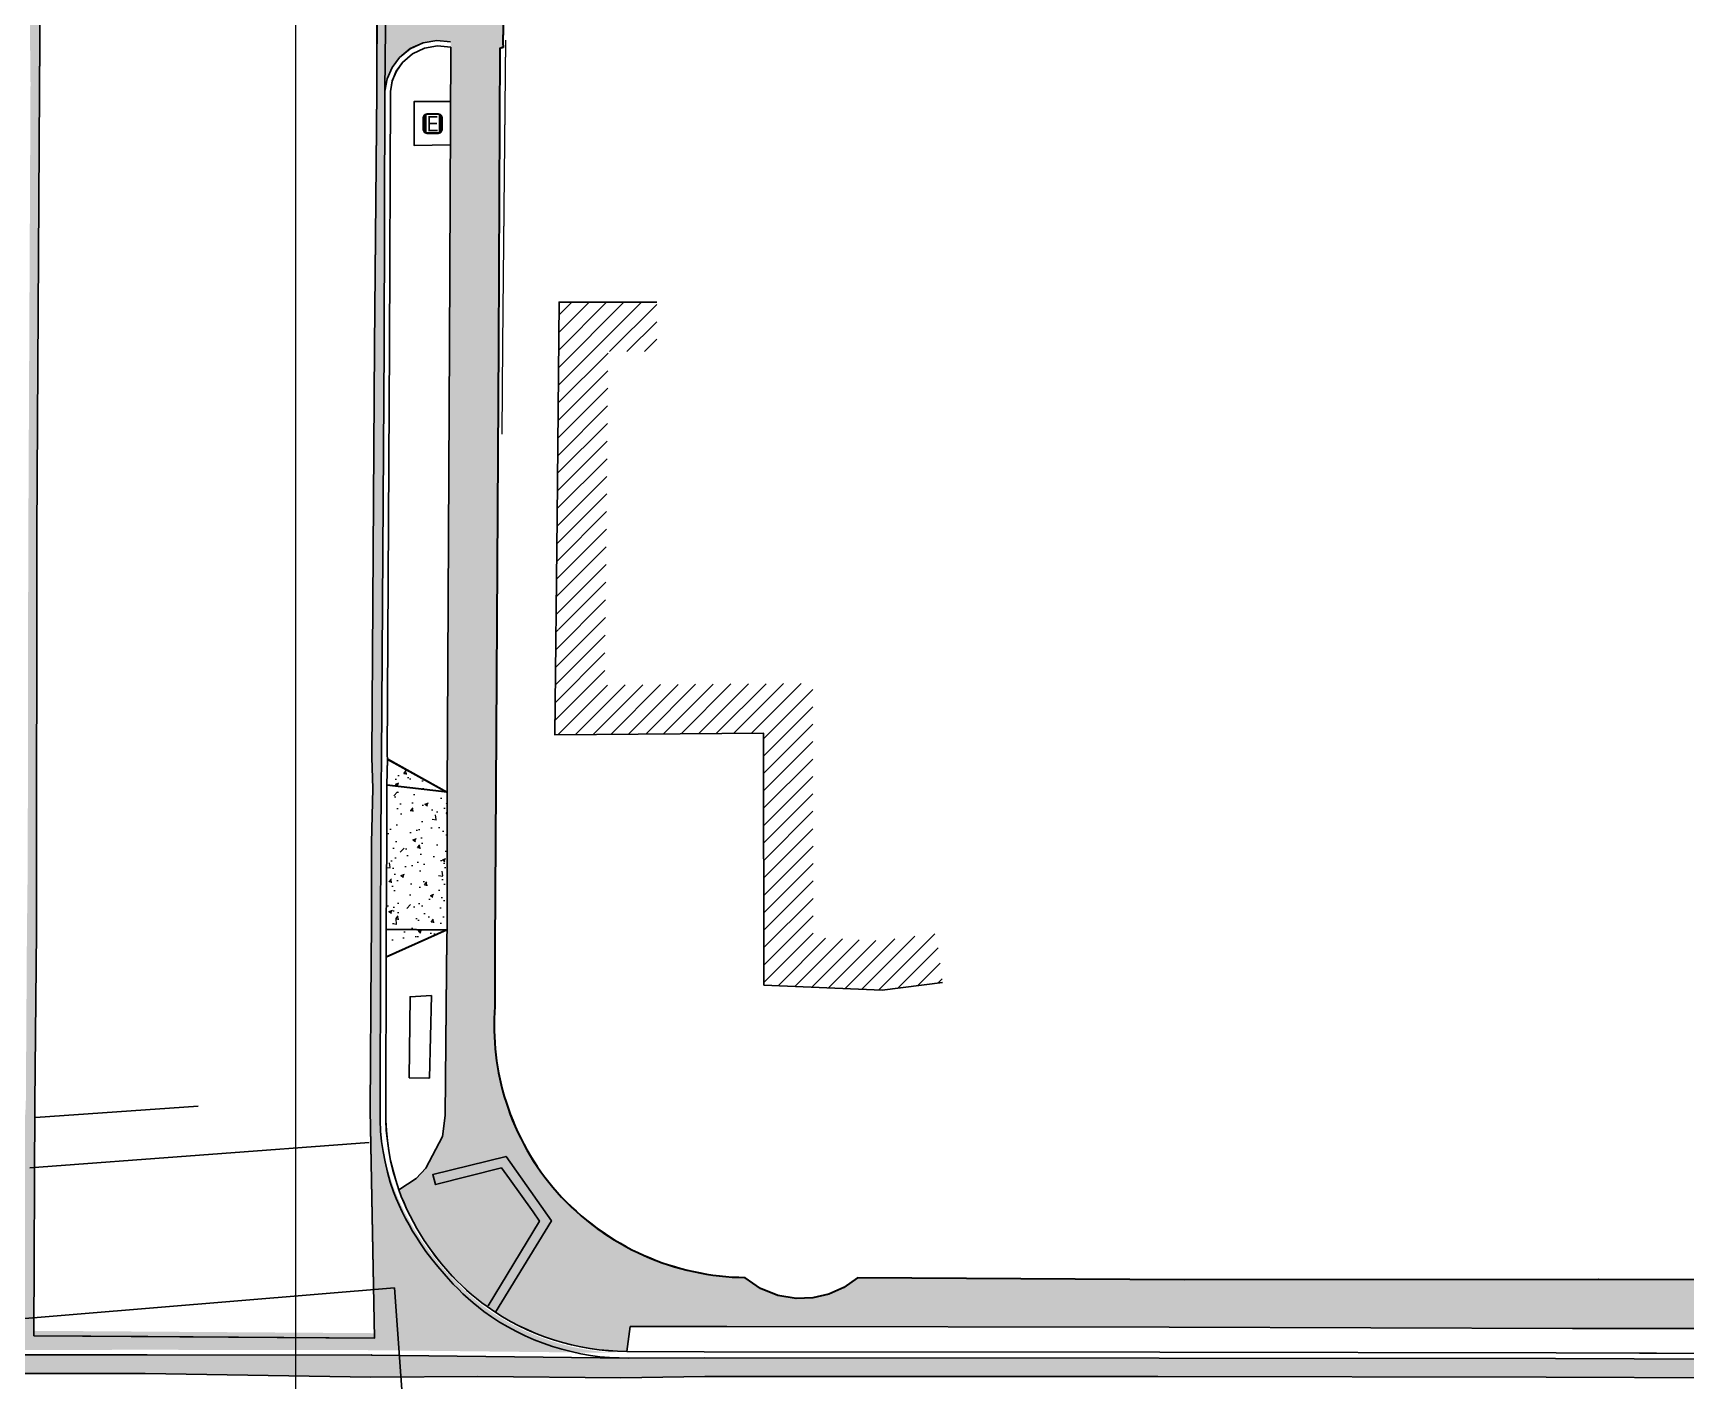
# Model space of a CAD drawing. Header units: feet. Extents: x 6437489 to 6438139, y 1883671 to 1884291.
# Drawn here: x 6437803.7 to 6437971.2, y 1884038 to 1884174.5 of the extents above; entities that cross this region are included whole.
import ezdxf
from ezdxf.lldxf.tags import DXFTag

# ---------------------------------------------------------------- set-up
doc = ezdxf.new("R2010")
doc.units = ezdxf.units.FT
doc.header["$MEASUREMENT"] = 0
doc.layers.get('0').update_dxf_attribs({"color": 253})
for name, color, linetype, lineweight in [('V-DETL-PATT-BLDG-', 253, 'Continuous', 13), ('V-DETL-PATT-CONC-', 253, 'Continuous', 13), ('VF-BLDG-LINE-', 253, 'Continuous', 25), ('VF-ROAD-DRIV-LINE-', 253, 'Continuous', 35), ('VF-ROAD-STRP-WHIT-LINE-', 253, 'Continuous', 25), ('VF-SSWR-PIPE-LINE-QLA-', 253, 'SEWER', 15), ('VF-TOPO-CONC-EDGE-LINE-', 253, 'Continuous', 25), ('VF-TOPO-CONC-GTFL-LINE-', 253, 'Continuous', 25), ('VF-TOPO-CONC-LIPG-LINE-', 253, 'Continuous', 25), ('VF-TOPO-CONC-SWLK-LINE-', 253, 'Continuous', 25), ('VF-TOPO-CONC-TBCB-LINE-', 253, 'Continuous', 25), ('VF-TOPO-CONC-TBWK-LINE-', 253, 'Continuous', 35), ('VF-TOPO-CONC-WALL-LINE-', 253, 'Continuous', 9), ('VN-ELEC-BOX~-SYMB-', 253, 'Continuous', 13)]:
    doc.layers.add(name, color=color, linetype=linetype, lineweight=lineweight)
doc.layers.add('V-DETL-SYMB-MASK-', color=253, linetype='Continuous')
doc.styles.add('CG-Symbol', font='arial.ttf', dxfattribs={"width": 0.8, "height": 0.09375})
doc.styles.get("Standard").update_dxf_attribs({"font": 'arial.ttf'})
tags = doc.linetypes.add('SEWER', pattern='A,1,-0.03,["SS",Standard,S=0.08,R=0,X=0,Y=-0.04],-0.16,1', length=2.19).pattern_tags.tags
tags[6] = DXFTag(74, 10)
pattern_1 = [(50, (1025.4142, -610.477), (3.586300913, -0.3137606749), [0.375, -4.125]), (355, (1025.4142, -610.477), (-0.693756668, 3.7609606685), [0.3, -3.3]), (100.45144446, (1025.713, -610.5032), (2.8925442336, 3.4471999548), [0.31870096, -3.50571056]), (46.1842, (1025.414, -609.477), (5.3362066534, -0.827596404), [0.5625, -6.1875]), (96.63563549, (1025.859, -609.546), (4.6733097284, 4.870593004), [0.47805171, -5.2585688]), (351.18416399, (1025.414, -609.477), (4.6733097253, 4.8705930013), [0.45, -4.950000005]), (21, (1025.9142, -609.727), (2.9845352606, -2.0130944533), [0.375, -4.125]), (326, (1025.9142, -609.727), (1.2165766596, 3.6257502252), [0.3, -3.3]), (71.45144474, (1026.163, -609.895), (4.2011118836, 1.612655764), [0.31870095, -3.50571056]), (37.5, (1025.4142, -610.4771), (0.06079927659, 1.66446926916), [0, -3.26, 0, -3.35, 0, -3.3125]), (7.5, (1025.4142, -610.477), (1.3153476872, 1.9720585594), [0, -1.91, 0, -3.185, 0, -1.2625]), (327.5, (1024.2992, -610.4771), (2.66911218086, -0.11277435867), [0, -1.25, 0, -3.9, 0, -5.175]), (317.5, (1023.7992, -610.477), (2.9159308467, 0.5005249117), [0, -1.625, 0, -2.59, 0, -3.675])]

# ---------------------------------------------------------------- blocks, each defined once
blk = doc.blocks.new('Electric Box')
at = {"layer": 'V-DETL-SYMB-MASK-'}
h = blk.add_hatch(color=256, dxfattribs=at)
h.dxf.hatch_style = 1
edge = h.paths.add_edge_path()
edge.add_line((0.05, -0.025), (0.05, 0.025))
edge.add_arc((0.025, 0.025), 0.025, 0, 90)
edge.add_line((0.025, 0.05), (-0.025, 0.05))
edge.add_arc((-0.025, 0.025), 0.025, 90, 180)
edge.add_line((-0.05, 0.025), (-0.05, -0.025))
edge.add_arc((-0.025, -0.025), 0.025, 180, 270)
edge.add_line((-0.025, -0.05), (0.025, -0.05))
edge.add_arc((0.025, -0.025), 0.025, 270, 360)
blk.add_lwpolyline([(0.05, -0.025), (0.05, 0.025, 0.414214), (0.025, 0.05), (-0.025, 0.05, 0.414214), (-0.05, 0.025), (-0.05, -0.025, 0.414214), (-0.025, -0.05), (0.025, -0.05, 0.414214)], format="xyb", close=True)
at = {"insert": (0, 0), "char_height": 0.0781, "attachment_point": 5, "style": 'CG-Symbol', "bg_fill": 3, "box_fill_scale": 1.05, "bg_fill_color": 256, "bg_fill_transparency": 0}
blk.add_mtext_dynamic_manual_height_columns('E', width=0.054328, gutter_width=0.8333, heights=[0], dxfattribs=at)

msp = doc.modelspace()

# ---------------------------------------------------------------- hatches: boundary and pattern name
at = {"layer": 'V-DETL-PATT-BLDG-'}
h = msp.add_hatch(dxfattribs=at)
h.set_pattern_fill('ANSI31', color=256, scale=10)
h.set_pattern_definition([(45, (0, 0), (-0.88388347648, 0.88388347648), [])])
h.paths.add_polyline_path([(6437861.86, 1884125.38), (6437862.01, 1884142.22), (6437866.94, 1884142.21), (6437866.94, 1884147.21), (6437857.05, 1884147.23), (6437856.86, 1884125.43), (6437856.74, 1884115.51), (6437857.16, 1884113.27), (6437857.5, 1884111.81), (6437858.29, 1884107.56), (6437858.97, 1884103.42), (6437877.75, 1884103.58), (6437877.81, 1884078.05), (6437889.78, 1884077.55), (6437895.91, 1884078.31), (6437895.29, 1884083.27), (6437889.57, 1884082.56), (6437882.8, 1884082.85), (6437882.74, 1884108.62), (6437861.66, 1884108.44)])
h.paths.add_polyline_path([(6437858.29, 1884107.56), (6437857.5, 1884111.81), (6437856.74, 1884115.12), (6437856.6, 1884103.4), (6437858.97, 1884103.42)])
at = {"layer": 'V-DETL-PATT-CONC-'}
h = msp.add_hatch(dxfattribs=at)
h.set_pattern_fill('AR-CONC', color=256, scale=0.5)
h.set_pattern_definition([(50, (578.3374, -821.7086), (3.586300913, -0.3137606749), [0.375, -4.125]), (355, (578.3374, -821.7086), (-0.693756668, 3.7609606685), [0.3, -3.3]), (100.45144446, (578.6363, -821.7348), (2.8925442336, 3.4471999548), [0.31870096, -3.50571056]), (46.1842, (578.3374, -820.7086), (5.3362066534, -0.827596404), [0.5625, -6.1875]), (96.63563549, (578.782, -820.7776), (4.6733097284, 4.870593004), [0.47805171, -5.2585688]), (351.18416399, (578.3374, -820.7086), (4.6733097253, 4.8705930013), [0.45, -4.950000005]), (21, (578.8374, -820.9586), (2.9845352606, -2.0130944533), [0.375, -4.125]), (326, (578.8374, -820.9586), (1.2165766596, 3.6257502252), [0.3, -3.3]), (71.45144474, (579.086, -821.1264), (4.2011118836, 1.612655764), [0.31870095, -3.50571056]), (37.5, (578.3374, -821.7086), (0.06079927659, 1.66446926916), [0, -3.26, 0, -3.35, 0, -3.3125]), (7.5, (578.3374, -821.7086), (1.3153476872, 1.9720585594), [0, -1.91, 0, -3.185, 0, -1.2625]), (327.5, (577.2224, -821.7086), (2.66911218086, -0.11277435867), [0, -1.25, 0, -3.9, 0, -5.175]), (317.5, (576.7224, -821.7086), (2.9159308467, 0.5005249117), [0, -1.625, 0, -2.59, 0, -3.675])])
h.paths.add_polyline_path([(6437848.86, 1884045.92), (6437848.33, 1884046.36), (6437847.81, 1884046.82), (6437847.3, 1884047.29), (6437846.8, 1884047.78), (6437846.32, 1884048.27), (6437845.84, 1884048.78), (6437845.38, 1884049.29), (6437844.74, 1884050.04), (6437844.13, 1884050.8), (6437843.55, 1884051.59), (6437842.99, 1884052.39), (6437842.59, 1884053.01), (6437842.2, 1884053.64), (6437841.83, 1884054.28), (6437841.48, 1884054.92), (6437841.14, 1884055.58), (6437840.83, 1884056.25), (6437840.54, 1884056.93), (6437840.27, 1884057.61), (6437839.93, 1884058.61), (6437839.64, 1884059.62), (6437839.4, 1884060.64), (6437839.2, 1884061.68), (6437839.06, 1884062.72), (6437838.95, 1884063.77), (6437838.9, 1884064.82), (6437838.9, 1884065.87), (6437838.95, 1884081.41), (6437838.94, 1884084.31), (6437838.99, 1884092.96), (6437839.02, 1884098.75), (6437839.06, 1884101.5), (6437839.32, 1884143.21), (6437839.38, 1884169.1), (6437839.55, 1884183.96), (6437839.46, 1884199.15), (6437839.71, 1884245.6), (6437838.72, 1884245.45), (6437838.57, 1884199.14), (6437838.61, 1884183.75), (6437838.58, 1884169.11), (6437838.35, 1884143.29), (6437838.07, 1884101.61), (6437838.18, 1884098.47), (6437838.02, 1884092.96), (6437838.04, 1884084.26), (6437838, 1884081.41), (6437837.91, 1884065.87), (6437838.11, 1884055.18), (6437838.34, 1884042.79), (6437815.36, 1884042.95), (6437803.83, 1884043.03), (6437803.93, 1884066.58), (6437804.08, 1884083.98), (6437804.1, 1884103.27), (6437804.12, 1884106.71), (6437804.12, 1884124.35), (6437804.38, 1884169.27), (6437804.48, 1884183.55), (6437804.62, 1884199.17), (6437804.51, 1884210.1), (6437804.75, 1884220.21), (6437804.92, 1884242.94), (6437803.93, 1884242.81), (6437803.88, 1884219.43), (6437803.72, 1884210.35), (6437803.68, 1884199.23), (6437803.38, 1884185.53), (6437803.36, 1884183.87), (6437803.35, 1884182.52), (6437803.49, 1884169.39), (6437803.27, 1884124.08), (6437803.22, 1884106.77), (6437803.25, 1884103.21), (6437803.18, 1884087.19), (6437803.13, 1884084.02), (6437803.02, 1884066.65), (6437802.67, 1884041.09), (6437815.29, 1884041.11), (6437838.04, 1884041.07), (6437862.99, 1884040.79), (6437862.15, 1884040.83), (6437861.18, 1884040.92), (6437860.21, 1884041.05), (6437859.24, 1884041.22), (6437858.27, 1884041.43), (6437857.32, 1884041.67), (6437856.37, 1884041.96), (6437855.43, 1884042.28), (6437854.51, 1884042.64), (6437853.61, 1884043.03), (6437852.72, 1884043.46), (6437851.86, 1884043.92), (6437851.02, 1884044.42), (6437850.2, 1884044.94), (6437849.41, 1884045.5)])
h = msp.add_hatch(dxfattribs=at)
h.set_pattern_fill('AR-CONC', color=256, scale=0.5)
h.set_pattern_definition([(50, (860.5676, -717.4846), (3.586300913, -0.3137606749), [0.375, -4.125]), (355, (860.5676, -717.4846), (-0.693756668, 3.7609606685), [0.3, -3.3]), (100.45144446, (860.8664, -717.5108), (2.8925442336, 3.4471999548), [0.31870096, -3.50571056]), (46.1842, (860.5676, -716.4846), (5.3362066534, -0.827596404), [0.5625, -6.1875]), (96.63563549, (861.012, -716.5536), (4.6733097284, 4.870593004), [0.47805171, -5.2585688]), (351.18416399, (860.5676, -716.4846), (4.6733097253, 4.8705930013), [0.45, -4.950000005]), (21, (861.0676, -716.7346), (2.9845352606, -2.0130944533), [0.375, -4.125]), (326, (861.0676, -716.7346), (1.2165766596, 3.6257502252), [0.3, -3.3]), (71.45144474, (861.3163, -716.9024), (4.2011118836, 1.612655764), [0.31870095, -3.50571056]), (37.5, (860.5676, -717.4846), (0.06079927659, 1.66446926916), [0, -3.26, 0, -3.35, 0, -3.3125]), (7.5, (860.5676, -717.4846), (1.3153476872, 1.9720585594), [0, -1.91, 0, -3.185, 0, -1.2625]), (327.5, (859.4526, -717.4846), (2.66911218086, -0.11277435867), [0, -1.25, 0, -3.9, 0, -5.175]), (317.5, (858.9526, -717.4846), (2.9159308467, 0.5005249117), [0, -1.625, 0, -2.59, 0, -3.675])])
h.paths.add_polyline_path([(6437861.18, 1884053.2), (6437860.08, 1884054.02), (6437859.02, 1884054.9), (6437858.01, 1884055.84), (6437857.06, 1884056.82), (6437856.2, 1884057.82), (6437855.39, 1884058.87), (6437854.64, 1884059.95), (6437853.95, 1884061.08), (6437853.31, 1884062.24), (6437852.73, 1884063.43), (6437852.21, 1884064.64), (6437851.77, 1884065.87), (6437851.4, 1884067.06), (6437851.1, 1884068.25), (6437850.86, 1884069.46), (6437850.67, 1884070.67), (6437850.54, 1884071.9), (6437850.48, 1884073.13), (6437850.46, 1884074.35), (6437850.54, 1884076.26), (6437850.54, 1884081.99), (6437850.65, 1884098.03), (6437850.91, 1884142.93), (6437851.04, 1884172.92), (6437851.39, 1884173.03), (6437851.35, 1884173.52), (6437851.55, 1884182.26), (6437851.52, 1884185.45), (6437851.39, 1884194.03), (6437851.03, 1884194.06), (6437851.31, 1884245.82), (6437846.37, 1884245.34), (6437846.12, 1884193.48), (6437843.93, 1884193.46), (6437842.52, 1884193.91), (6437841.52, 1884194.5), (6437840.41, 1884195.64), (6437839.48, 1884197.53), (6437839.56, 1884183.46), (6437839.39, 1884168.6), (6437839.62, 1884169.84), (6437840.12, 1884171), (6437840.88, 1884172.01), (6437841.97, 1884172.9), (6437843.26, 1884173.49), (6437844.65, 1884173.72), (6437846.05, 1884173.6), (6437846.07, 1884173.05), (6437845.93, 1884142.93), (6437845.71, 1884097.58), (6437845.72, 1884092.67), (6437845.71, 1884083.64), (6437845.66, 1884082.88), (6437845.6, 1884075.83), (6437845.49, 1884064.85), (6437845.24, 1884062.73), (6437843.55, 1884059.5), (6437842.56, 1884058.46), (6437840.81, 1884057.31), (6437841.06, 1884056.64), (6437841.34, 1884055.97), (6437841.63, 1884055.32), (6437841.95, 1884054.67), (6437842.28, 1884054.03), (6437842.64, 1884053.4), (6437843.01, 1884052.79), (6437843.39, 1884052.18), (6437843.94, 1884051.37), (6437844.53, 1884050.57), (6437845.14, 1884049.8), (6437845.78, 1884049.06), (6437846.23, 1884048.57), (6437846.7, 1884048.09), (6437847.18, 1884047.62), (6437847.67, 1884047.16), (6437848.17, 1884046.72), (6437848.69, 1884046.29), (6437849.21, 1884045.88), (6437849.75, 1884045.48), (6437850.52, 1884044.95), (6437851.31, 1884044.45), (6437852.13, 1884043.99), (6437852.96, 1884043.55), (6437853.82, 1884043.14), (6437854.69, 1884042.77), (6437855.58, 1884042.43), (6437856.48, 1884042.12), (6437857.39, 1884041.85), (6437858.31, 1884041.61), (6437859.24, 1884041.41), (6437860.17, 1884041.24), (6437861.11, 1884041.11), (6437862.04, 1884041.01), (6437862.98, 1884040.96), (6437863.91, 1884040.94), (6437864.25, 1884043.48), (6437874.04, 1884043.47), (6437918.85, 1884043.41), (6437959.72, 1884043.26), (6437999.47, 1884043.24), (6438024.61, 1884043.22), (6438047.35, 1884043.15), (6438054.55, 1884043.02), (6438055.09, 1884040.58), (6438060.14, 1884040.57), (6438059.74, 1884042.86), (6438080.41, 1884042.99), (6438107.34, 1884043.05), (6438107.43, 1884045.06), (6438110.65, 1884040.49), (6438118.77, 1884040.33), (6438120.92, 1884045.18), (6438120.92, 1884047.87), (6438107.35, 1884047.95), (6438083.61, 1884047.65), (6438058.68, 1884047.26), (6438041.12, 1884047.32), (6438024.05, 1884048.06), (6437984.09, 1884048.2), (6437962.34, 1884048.22), (6437920.37, 1884048.2), (6437887.28, 1884048.39), (6437885.91, 1884047.43), (6437884.38, 1884046.74), (6437882.75, 1884046.36), (6437881.07, 1884046.3), (6437879.2, 1884046.62), (6437877.45, 1884047.33), (6437875.91, 1884048.43), (6437874.93, 1884048.45), (6437873.61, 1884048.55), (6437872.3, 1884048.72), (6437871, 1884048.95), (6437869.7, 1884049.25), (6437868.43, 1884049.61), (6437867.18, 1884050.04), (6437865.96, 1884050.52), (6437864.73, 1884051.09), (6437863.51, 1884051.73), (6437862.33, 1884052.43)])
h = msp.add_hatch(dxfattribs=at)
h.set_pattern_fill('AR-CONC', color=256, scale=0.5)
h.set_pattern_definition(pattern_1)
h.paths.add_polyline_path([(6437803.03, 1884066.15), (6437802.95, 1884064.95), (6437802.84, 1884063.76), (6437802.68, 1884062.56), (6437802.49, 1884061.38), (6437802.26, 1884060.19), (6437801.99, 1884059.02), (6437801.68, 1884057.86), (6437801.34, 1884056.71), (6437801.11, 1884055.98), (6437800.85, 1884055.26), (6437800.52, 1884054.47), (6437800.14, 1884053.7), (6437799.73, 1884052.95), (6437799.28, 1884052.21), (6437798.8, 1884051.49), (6437798.29, 1884050.8), (6437797.76, 1884050.12), (6437797.21, 1884049.46), (6437796.52, 1884048.7), (6437795.8, 1884047.96), (6437795.04, 1884047.26), (6437794.26, 1884046.59), (6437793.68, 1884046.12), (6437793.08, 1884045.67), (6437792.47, 1884045.24), (6437791.85, 1884044.83), (6437791.22, 1884044.43), (6437790.57, 1884044.04), (6437789.93, 1884043.67), (6437789.27, 1884043.31), (6437788.46, 1884042.89), (6437787.87, 1884042.61), (6437787.27, 1884042.35), (6437786.66, 1884042.11), (6437786.05, 1884041.88), (6437785.42, 1884041.68), (6437784.79, 1884041.49), (6437784.15, 1884041.32), (6437783.51, 1884041.17), (6437782.86, 1884041.04), (6437782.21, 1884040.93), (6437781.56, 1884040.84), (6437780.9, 1884040.77), (6437780.25, 1884040.72), (6437779.45, 1884040.68), (6437802.68, 1884040.59)])
h.paths.add_polyline_path([(6437849.19, 1884040.44), (6437838.05, 1884040.57), (6437815.3, 1884040.61), (6437802.68, 1884040.59), (6437779.23, 1884040.68), (6437778.94, 1884040.67), (6437778.29, 1884040.68), (6437747.44, 1884040.64), (6437715.18, 1884040.73), (6437658.43, 1884040.96), (6437645.59, 1884039.03), (6437715.45, 1884038.82), (6437747.67, 1884038.73), (6437778.28, 1884038.71), (6437815.11, 1884038.71), (6437837.96, 1884038.34), (6437848.83, 1884038.41), (6437849.25, 1884038.41)])
h.paths.add_polyline_path([(6437797.28, 1884209.29), (6437797.36, 1884219.03), (6437797.12, 1884244.3), (6437792.34, 1884243.06), (6437792.48, 1884218.98), (6437792.48, 1884208.88), (6437792.55, 1884194.09), (6437797.5, 1884194.1)])
h = msp.add_hatch(dxfattribs=at)
h.set_pattern_fill('AR-CONC', color=256, scale=0.5)
h.set_pattern_definition(pattern_1)
h.paths.add_polyline_path([(6437845.72, 1884092.67), (6437845.71, 1884097.58), (6437839.6, 1884098.29), (6437839.61, 1884092.47), (6437839.54, 1884083.72), (6437845.71, 1884083.64)])
h.paths.add_polyline_path([(6437839.65, 1884100.95), (6437839.6, 1884098.29), (6437845.71, 1884097.58)])
h.paths.add_polyline_path([(6437845.71, 1884083.64), (6437839.54, 1884083.72), (6437839.52, 1884080.87)])
h.paths.add_polyline_path([(6437802.61, 1884102.63), (6437796.51, 1884102.67), (6437796.45, 1884086.46), (6437802.48, 1884086.64)])
h.paths.add_polyline_path([(6437802.61, 1884106.2), (6437796.51, 1884102.67), (6437802.61, 1884102.63)])
h.paths.add_polyline_path([(6437802.48, 1884086.64), (6437796.45, 1884086.46), (6437802.54, 1884083.54)])
h = msp.add_hatch(dxfattribs=at)
h.set_pattern_fill('AR-CONC', color=256, scale=0.5)
h.set_pattern_definition([(50, (681.7317, -660.7323), (3.586300913, -0.3137606749), [0.375, -4.125]), (355, (681.7317, -660.7323), (-0.693756668, 3.7609606685), [0.3, -3.3]), (100.45144446, (682.0306, -660.7584), (2.8925442336, 3.4471999548), [0.31870096, -3.50571056]), (46.1842, (681.7317, -659.7323), (5.3362066534, -0.827596404), [0.5625, -6.1875]), (96.63563549, (682.1764, -659.801), (4.6733097284, 4.870593004), [0.47805171, -5.2585688]), (351.18416399, (681.732, -659.7323), (4.6733097253, 4.8705930013), [0.45, -4.950000005]), (21, (682.2317, -659.9823), (2.9845352606, -2.0130944533), [0.375, -4.125]), (326, (682.2317, -659.9823), (1.2165766596, 3.6257502252), [0.3, -3.3]), (71.45144474, (682.4804, -660.15), (4.2011118836, 1.612655764), [0.31870095, -3.50571056]), (37.5, (681.7317, -660.7323), (0.06079927659, 1.66446926916), [0, -3.26, 0, -3.35, 0, -3.3125]), (7.5, (681.7317, -660.7323), (1.3153476872, 1.9720585594), [0, -1.91, 0, -3.185, 0, -1.2625]), (327.5, (680.6167, -660.7323), (2.66911218086, -0.11277435867), [0, -1.25, 0, -3.9, 0, -5.175]), (317.5, (680.1167, -660.7323), (2.9159308467, 0.5005249117), [0, -1.625, 0, -2.59, 0, -3.675])])
h.paths.add_polyline_path([(6438122.45, 1884039.82), (6438107.56, 1884039.74), (6438078.86, 1884039.9), (6438060.63, 1884039.47), (6438055.18, 1884039.95), (6438040.72, 1884040.04), (6438024.09, 1884040.09), (6437997.9, 1884040.07), (6437958, 1884040.21), (6437917.85, 1884040.25), (6437871.78, 1884040.31), (6437864.1, 1884040.27), (6437849.19, 1884040.44), (6437849.25, 1884038.41), (6437863.31, 1884038.28), (6437871.8, 1884038.41), (6437917.73, 1884038.39), (6437957.05, 1884038.34), (6437997.49, 1884038.17), (6438024.09, 1884038.16), (6438040.91, 1884038.14), (6438055.39, 1884038.03), (6438064.3, 1884037.82), (6438078.21, 1884037.94), (6438107.3, 1884037.86), (6438122.69, 1884037.59)])

# ---------------------------------------------------------------- linework, layer by layer
at = {"layer": 'VF-BLDG-LINE-'}
for p, q in [((6437857.05, 1884147.23), (6437856.86, 1884125.43)), ((6437866.94, 1884147.21), (6437857.05, 1884147.23)), ((6437856.86, 1884125.43), (6437856.6, 1884103.4)), ((6437856.6, 1884103.4), (6437877.75, 1884103.58)), ((6437877.75, 1884103.58), (6437877.81, 1884078.05)), ((6437877.81, 1884078.05), (6437889.78, 1884077.55)), ((6437889.78, 1884077.55), (6437895.91, 1884078.31))]:
    msp.add_line(p, q, dxfattribs=at)
msp.add_lwpolyline([(6437866.94, 1884147.21), (6437857.05, 1884147.23), (6437856.86, 1884125.43), (6437856.6, 1884103.4), (6437877.75, 1884103.58), (6437877.81, 1884078.05), (6437889.78, 1884077.55), (6437895.91, 1884078.31)], dxfattribs=at)
at = {"layer": 'VF-ROAD-DRIV-LINE-'}
for p, q in [((6437839.65, 1884100.95), (6437845.71, 1884097.58)), ((6437845.71, 1884097.58), (6437839.6, 1884098.29)), ((6437845.71, 1884083.64), (6437839.52, 1884080.87)), ((6437839.54, 1884083.72), (6437845.71, 1884083.64))]:
    msp.add_line(p, q, dxfattribs=at)
for points in [[(6437839.65, 1884100.96), (6437845.71, 1884097.59), (6437839.6, 1884098.3)], [(6437839.54, 1884083.73), (6437845.71, 1884083.65), (6437839.52, 1884080.88)]]:
    msp.add_lwpolyline(points, dxfattribs=at)
at = {"layer": 'VF-ROAD-STRP-WHIT-LINE-'}
for p, q in [((6437803.98, 1884064.65), (6437820.47, 1884065.8)), ((6437803.41, 1884059.54), (6437837.82, 1884062.12)), ((6437803.41, 1884059.54), (6437837.82, 1884062.12)), ((6437799.57, 1884043.99), (6437840.38, 1884047.39)), ((6437840.38, 1884047.39), (6437799.57, 1884043.99)), ((6437847.91, 1883942.96), (6437840.38, 1884047.39)), ((6437847.91, 1883942.96), (6437840.38, 1884047.39))]:
    msp.add_line(p, q, dxfattribs=at)
at = {"layer": 'VF-SSWR-PIPE-LINE-QLA-'}
msp.add_line((6437830.36, 1884028.75), (6437830.36, 1884289.5), dxfattribs=at)
at = {"layer": 'VF-TOPO-CONC-EDGE-LINE-'}
for p, q in [((6437841.95, 1884076.86), (6437841.86, 1884068.66)), ((6437844.11, 1884076.99), (6437841.95, 1884076.86)), ((6437841.86, 1884068.66), (6437843.79, 1884068.62)), ((6437851.68, 1884060.69), (6437844.25, 1884058.85)), ((6437856.27, 1884054.18), (6437851.68, 1884060.69)), ((6437844.25, 1884058.85), (6437844.51, 1884057.85)), ((6437844.51, 1884057.85), (6437851.21, 1884059.53)), ((6437851.21, 1884059.53), (6437852.02, 1884058.43)), ((6437852.02, 1884058.43), (6437854.43, 1884055.08)), ((6437854.43, 1884055.08), (6437855.05, 1884054.14)), ((6437855.05, 1884054.14), (6437849.85, 1884045.56)), ((6437850.61, 1884044.93), (6437856.27, 1884054.18))]:
    msp.add_line(p, q, dxfattribs=at)
for points in [[(6437843.93, 1884068.62), (6437844.11, 1884076.99), (6437841.95, 1884076.87), (6437841.86, 1884068.66), (6437843.93, 1884068.62)], [(6437850.61, 1884044.93), (6437856.27, 1884054.18), (6437851.68, 1884060.69), (6437844.25, 1884058.85), (6437844.51, 1884057.85), (6437851.21, 1884059.53), (6437852.02, 1884058.43), (6437854.43, 1884055.08), (6437855.05, 1884054.14), (6437849.85, 1884045.56)]]:
    msp.add_lwpolyline(points, dxfattribs=at)
at = {"layer": 'VF-TOPO-CONC-GTFL-LINE-'}
for p, q in [((6437839.56, 1884183.46), (6437839.39, 1884168.6)), ((6437844.65, 1884173.72), (6437843.26, 1884173.49)), ((6437846.05, 1884173.6), (6437844.65, 1884173.72)), ((6437840.88, 1884172.01), (6437840.12, 1884171)), ((6437841.97, 1884172.9), (6437840.88, 1884172.01)), ((6437843.26, 1884173.49), (6437841.97, 1884172.9)), ((6437840.12, 1884171), (6437839.62, 1884169.84)), ((6437839.39, 1884168.6), (6437839.33, 1884142.71)), ((6437839.62, 1884169.84), (6437839.39, 1884168.6)), ((6437839.33, 1884142.71), (6437839.07, 1884101)), ((6437839.07, 1884101), (6437839.03, 1884098.25)), ((6437839.03, 1884098.25), (6437839, 1884092.46)), ((6437839, 1884092.46), (6437838.95, 1884083.81)), ((6437838.95, 1884083.81), (6437838.96, 1884080.91)), ((6437838.96, 1884080.91), (6437838.91, 1884065.37)), ((6437838.91, 1884065.37), (6437838.91, 1884064.32)), ((6437838.91, 1884064.32), (6437838.96, 1884063.27)), ((6437838.96, 1884063.27), (6437839.06, 1884062.22)), ((6437839.06, 1884062.22), (6437839.21, 1884061.18)), ((6437839.21, 1884061.18), (6437839.41, 1884060.14)), ((6437839.41, 1884060.14), (6437839.65, 1884059.11)), ((6437839.65, 1884059.11), (6437839.94, 1884058.1)), ((6437839.94, 1884058.1), (6437840.28, 1884057.11)), ((6437840.28, 1884057.11), (6437840.55, 1884056.42)), ((6437840.55, 1884056.42), (6437840.84, 1884055.75)), ((6437840.84, 1884055.75), (6437841.15, 1884055.08)), ((6437841.15, 1884055.08), (6437841.49, 1884054.42)), ((6437841.49, 1884054.42), (6437841.84, 1884053.77)), ((6437841.84, 1884053.77), (6437842.21, 1884053.14)), ((6437842.21, 1884053.14), (6437842.6, 1884052.51)), ((6437842.6, 1884052.51), (6437843, 1884051.89)), ((6437843, 1884051.89), (6437843.56, 1884051.08)), ((6437843.56, 1884051.08), (6437844.14, 1884050.3)), ((6437844.14, 1884050.3), (6437844.75, 1884049.53)), ((6437844.75, 1884049.53), (6437845.39, 1884048.79)), ((6437845.39, 1884048.79), (6437845.85, 1884048.28)), ((6437845.85, 1884048.28), (6437846.33, 1884047.77)), ((6437846.33, 1884047.77), (6437846.81, 1884047.27)), ((6437846.81, 1884047.27), (6437847.31, 1884046.79)), ((6437847.31, 1884046.79), (6437847.82, 1884046.32)), ((6437847.82, 1884046.32), (6437848.34, 1884045.86)), ((6437848.34, 1884045.86), (6437848.87, 1884045.42)), ((6437848.87, 1884045.42), (6437849.42, 1884045)), ((6437849.42, 1884045), (6437850.21, 1884044.44)), ((6437850.21, 1884044.44), (6437851.02, 1884043.91)), ((6437851.02, 1884043.91), (6437851.87, 1884043.42)), ((6437851.87, 1884043.42), (6437852.73, 1884042.96)), ((6437852.73, 1884042.96), (6437853.62, 1884042.53)), ((6437853.62, 1884042.53), (6437854.52, 1884042.13)), ((6437854.52, 1884042.13), (6437855.44, 1884041.78)), ((6437855.44, 1884041.78), (6437856.38, 1884041.45)), ((6437856.38, 1884041.45), (6437857.33, 1884041.17)), ((6437802.68, 1884040.59), (6437815.3, 1884040.61)), ((6437857.33, 1884041.17), (6437858.28, 1884040.92)), ((6437858.28, 1884040.92), (6437859.25, 1884040.71)), ((6437859.25, 1884040.71), (6437860.22, 1884040.54)), ((6437860.22, 1884040.54), (6437861.19, 1884040.41)), ((6437861.19, 1884040.41), (6437862.16, 1884040.32)), ((6437862.16, 1884040.32), (6437863.13, 1884040.28)), ((6437863.13, 1884040.28), (6437864.1, 1884040.27))]:
    msp.add_line(p, q, dxfattribs=at)
for points in [[(6437846.05, 1884173.61), (6437844.65, 1884173.73), (6437843.26, 1884173.5), (6437841.97, 1884172.91), (6437840.88, 1884172.02), (6437840.13, 1884171.01), (6437839.62, 1884169.85), (6437839.39, 1884168.61)], [(6437815.3, 1884040.61), (6437838.05, 1884040.57), (6437864.1, 1884040.27)], [(6438055.19, 1884039.95), (6438040.73, 1884040.04), (6438024.1, 1884040.09), (6437997.91, 1884040.07), (6437958.01, 1884040.21), (6437917.86, 1884040.25), (6437871.78, 1884040.31), (6437864.1, 1884040.27)]]:
    msp.add_lwpolyline(points, dxfattribs=at)
msp.add_point((6437838.05, 1884040.57, 666.35), dxfattribs=at)
at = {"layer": 'VF-TOPO-CONC-LIPG-LINE-'}
for p, q in [((6437804.49, 1884183.05), (6437804.39, 1884168.77)), ((6437838.62, 1884183.25), (6437838.59, 1884168.61)), ((6437804.39, 1884168.77), (6437804.13, 1884123.85)), ((6437838.59, 1884168.61), (6437838.36, 1884142.79)), ((6437838.36, 1884142.79), (6437838.08, 1884101.11)), ((6437804.13, 1884123.85), (6437804.13, 1884106.21)), ((6437804.13, 1884106.21), (6437804.11, 1884102.77)), ((6437804.11, 1884102.77), (6437804.09, 1884083.48)), ((6437838.08, 1884101.11), (6437838.19, 1884097.97)), ((6437838.19, 1884097.97), (6437838.03, 1884092.46)), ((6437838.03, 1884092.46), (6437838.05, 1884083.76)), ((6437804.09, 1884083.48), (6437803.94, 1884066.08)), ((6437838.05, 1884083.76), (6437838.01, 1884080.91)), ((6437838.01, 1884080.91), (6437837.92, 1884065.37)), ((6437803.94, 1884066.08), (6437803.84, 1884042.53)), ((6437837.92, 1884065.37), (6437838.35, 1884042.29)), ((6437803.84, 1884042.53), (6437838.35, 1884042.29)), ((6437848.83, 1884038.41), (6437837.96, 1884038.34)), ((6437863.31, 1884038.28), (6437848.83, 1884038.41)), ((6437917.73, 1884038.39), (6437871.8, 1884038.41)), ((6437957.05, 1884038.34), (6437917.73, 1884038.39)), ((6437997.49, 1884038.17), (6437957.05, 1884038.34))]:
    msp.add_line(p, q, dxfattribs=at)
for points in [[(6437838.73, 1884244.96), (6437838.58, 1884198.65), (6437838.62, 1884183.26), (6437838.59, 1884168.62), (6437838.36, 1884142.8), (6437838.08, 1884101.12), (6437838.19, 1884097.98), (6437838.03, 1884092.47), (6437838.05, 1884083.77), (6437838.01, 1884080.92), (6437837.92, 1884065.37)], [(6437804.52, 1884209.61), (6437804.63, 1884198.68), (6437804.49, 1884183.06), (6437804.39, 1884168.78), (6437804.13, 1884123.86), (6437804.13, 1884106.22)], [(6437804.13, 1884106.22), (6437804.11, 1884102.78), (6437804.09, 1884083.49), (6437803.94, 1884066.08)], [(6437837.92, 1884065.37), (6437838.12, 1884054.68), (6437838.35, 1884042.29), (6437815.37, 1884042.45), (6437803.84, 1884042.53), (6437803.94, 1884066.08)], [(6437837.96, 1884038.34), (6437815.11, 1884038.71), (6437778.28, 1884038.71), (6437747.67, 1884038.73), (6437715.45, 1884038.82), (6437645.58, 1884039.03)], [(6437863.31, 1884038.28), (6437871.8, 1884038.41)]]:
    msp.add_lwpolyline(points, dxfattribs=at)
at = {"layer": 'VF-TOPO-CONC-SWLK-LINE-'}
for p, q in [((6437846.07, 1884173.05), (6437845.93, 1884142.93)), ((6437845.93, 1884142.93), (6437845.71, 1884097.58)), ((6437845.71, 1884097.58), (6437845.72, 1884092.67)), ((6437845.72, 1884092.67), (6437845.71, 1884083.64)), ((6437845.71, 1884083.64), (6437845.66, 1884082.88)), ((6437845.66, 1884082.88), (6437845.6, 1884075.83)), ((6437845.6, 1884075.83), (6437845.49, 1884064.85)), ((6437845.49, 1884064.85), (6437845.24, 1884062.73)), ((6437845.24, 1884062.73), (6437843.55, 1884059.5)), ((6437842.56, 1884058.46), (6437840.81, 1884057.31)), ((6437843.55, 1884059.5), (6437842.56, 1884058.46)), ((6437864.25, 1884043.48), (6437863.91, 1884040.94)), ((6437874.04, 1884043.47), (6437864.25, 1884043.48)), ((6437918.85, 1884043.41), (6437874.04, 1884043.47)), ((6437959.72, 1884043.26), (6437918.85, 1884043.41)), ((6437999.47, 1884043.24), (6437959.72, 1884043.26))]:
    msp.add_line(p, q, dxfattribs=at)
for points in [[(6437846.07, 1884173.06), (6437845.93, 1884142.94), (6437845.71, 1884097.59), (6437845.72, 1884092.68), (6437845.71, 1884083.65), (6437845.66, 1884082.89), (6437845.6, 1884075.84), (6437845.49, 1884064.85), (6437845.24, 1884062.73), (6437843.55, 1884059.5), (6437842.56, 1884058.46), (6437840.81, 1884057.31)], [(6437846.01, 1884167.54), (6437842.37, 1884167.56), (6437842.35, 1884163.11), (6437846, 1884163.16)]]:
    msp.add_lwpolyline(points, dxfattribs=at)
at = {"layer": 'VF-TOPO-CONC-TBCB-LINE-'}
for p, q in [((6437842.19, 1884172.38), (6437841.17, 1884171.5)), ((6437843.4, 1884172.96), (6437842.19, 1884172.38)), ((6437844.73, 1884173.19), (6437843.4, 1884172.96)), ((6437846.07, 1884173.05), (6437844.73, 1884173.19)), ((6437840.55, 1884170.62), (6437840.14, 1884169.62)), ((6437841.17, 1884171.5), (6437840.55, 1884170.62)), ((6437839.96, 1884168.56), (6437839.88, 1884142.76)), ((6437840.14, 1884169.62), (6437839.96, 1884168.56)), ((6437839.88, 1884142.76), (6437839.63, 1884101.34)), ((6437839.65, 1884100.95), (6437839.6, 1884098.29)), ((6437839.63, 1884101.34), (6437839.65, 1884100.95)), ((6437839.6, 1884098.29), (6437839.61, 1884092.47)), ((6437839.61, 1884092.47), (6437839.54, 1884083.72)), ((6437839.54, 1884083.72), (6437839.52, 1884080.87)), ((6437839.52, 1884080.87), (6437839.48, 1884065.35)), ((6437839.48, 1884065.35), (6437839.49, 1884064.33)), ((6437839.49, 1884064.33), (6437839.54, 1884063.31)), ((6437839.54, 1884063.31), (6437839.65, 1884062.29)), ((6437839.65, 1884062.29), (6437839.79, 1884061.27)), ((6437839.79, 1884061.27), (6437839.98, 1884060.26)), ((6437839.98, 1884060.26), (6437840.21, 1884059.26)), ((6437840.21, 1884059.26), (6437840.49, 1884058.28)), ((6437840.49, 1884058.28), (6437840.81, 1884057.31)), ((6437840.81, 1884057.31), (6437841.06, 1884056.64)), ((6437841.06, 1884056.64), (6437841.34, 1884055.97)), ((6437841.34, 1884055.97), (6437841.63, 1884055.32)), ((6437841.63, 1884055.32), (6437841.95, 1884054.67)), ((6437841.95, 1884054.67), (6437842.28, 1884054.03)), ((6437842.28, 1884054.03), (6437842.64, 1884053.4)), ((6437842.64, 1884053.4), (6437843.01, 1884052.79)), ((6437843.01, 1884052.79), (6437843.39, 1884052.18)), ((6437843.39, 1884052.18), (6437843.94, 1884051.37)), ((6437843.94, 1884051.37), (6437844.53, 1884050.57)), ((6437844.53, 1884050.57), (6437845.14, 1884049.8)), ((6437845.14, 1884049.8), (6437845.78, 1884049.06)), ((6437845.78, 1884049.06), (6437846.23, 1884048.57)), ((6437846.23, 1884048.57), (6437846.7, 1884048.09)), ((6437846.7, 1884048.09), (6437847.18, 1884047.62)), ((6437847.18, 1884047.62), (6437847.67, 1884047.16)), ((6437847.67, 1884047.16), (6437848.17, 1884046.72)), ((6437848.17, 1884046.72), (6437848.69, 1884046.29)), ((6437848.69, 1884046.29), (6437849.21, 1884045.88)), ((6437849.21, 1884045.88), (6437849.75, 1884045.48)), ((6437849.75, 1884045.48), (6437850.52, 1884044.95)), ((6437850.52, 1884044.95), (6437851.31, 1884044.45)), ((6437851.31, 1884044.45), (6437852.13, 1884043.99)), ((6437852.13, 1884043.99), (6437852.96, 1884043.55)), ((6437852.96, 1884043.55), (6437853.82, 1884043.14)), ((6437853.82, 1884043.14), (6437854.69, 1884042.77)), ((6437854.69, 1884042.77), (6437855.58, 1884042.43)), ((6437855.58, 1884042.43), (6437856.48, 1884042.12)), ((6437856.48, 1884042.12), (6437857.39, 1884041.85)), ((6437857.39, 1884041.85), (6437858.31, 1884041.61)), ((6437858.31, 1884041.61), (6437859.24, 1884041.41)), ((6437859.24, 1884041.41), (6437860.17, 1884041.24)), ((6437860.17, 1884041.24), (6437861.11, 1884041.11)), ((6437861.11, 1884041.11), (6437862.04, 1884041.01)), ((6437862.04, 1884041.01), (6437862.98, 1884040.96)), ((6437862.98, 1884040.96), (6437863.91, 1884040.94)), ((6437917.91, 1884040.88), (6437871.75, 1884040.89)), ((6437958.07, 1884040.8), (6437917.91, 1884040.88)), ((6437998.69, 1884040.66), (6437958.07, 1884040.8))]:
    msp.add_line(p, q, dxfattribs=at)
for points in [[(6437846.07, 1884173.06), (6437844.73, 1884173.2), (6437843.41, 1884172.97), (6437842.19, 1884172.39), (6437841.17, 1884171.51), (6437840.56, 1884170.63), (6437840.15, 1884169.63), (6437839.96, 1884168.57), (6437839.88, 1884142.77), (6437839.63, 1884101.35), (6437839.65, 1884100.96), (6437839.6, 1884098.3), (6437839.61, 1884092.48), (6437839.54, 1884083.73), (6437839.52, 1884080.88), (6437839.48, 1884065.35), (6437839.49, 1884064.33), (6437839.55, 1884063.31), (6437839.65, 1884062.29), (6437839.79, 1884061.28), (6437839.98, 1884060.27), (6437840.22, 1884059.27), (6437840.49, 1884058.28), (6437840.81, 1884057.31), (6437841.06, 1884056.64), (6437841.34, 1884055.98), (6437841.63, 1884055.32), (6437841.95, 1884054.67), (6437842.29, 1884054.04), (6437842.64, 1884053.41), (6437843.01, 1884052.79), (6437843.39, 1884052.18), (6437843.94, 1884051.37), (6437844.53, 1884050.58), (6437845.14, 1884049.81), (6437845.78, 1884049.06), (6437846.24, 1884048.57), (6437846.7, 1884048.09), (6437847.18, 1884047.62), (6437847.67, 1884047.17), (6437848.17, 1884046.72), (6437848.69, 1884046.3), (6437849.22, 1884045.88), (6437849.75, 1884045.48), (6437850.52, 1884044.96), (6437851.31, 1884044.46), (6437852.13, 1884043.99), (6437852.97, 1884043.55), (6437853.82, 1884043.15), (6437854.7, 1884042.77), (6437855.58, 1884042.43), (6437856.48, 1884042.12), (6437857.4, 1884041.85), (6437858.32, 1884041.61), (6437859.24, 1884041.41), (6437860.18, 1884041.24), (6437861.11, 1884041.11), (6437862.05, 1884041.02), (6437862.98, 1884040.96), (6437863.91, 1884040.94), (6437871.75, 1884040.89)], [(6437871.75, 1884040.89), (6437863.91, 1884040.94)], [(6438055.1, 1884040.58), (6438040.74, 1884040.61), (6438024.23, 1884040.7), (6437998.7, 1884040.66), (6437958.08, 1884040.8), (6437917.92, 1884040.88), (6437871.75, 1884040.89)]]:
    msp.add_lwpolyline(points, dxfattribs=at)
at = {"layer": 'VF-TOPO-CONC-TBWK-LINE-'}
for p, q in [((6437851.55, 1884182.26), (6437851.35, 1884173.52)), ((6437851.35, 1884173.52), (6437851.39, 1884173.03)), ((6437851.04, 1884172.92), (6437850.91, 1884142.93)), ((6437851.39, 1884173.03), (6437851.04, 1884172.92)), ((6437850.91, 1884142.93), (6437850.65, 1884098.03)), ((6437850.65, 1884098.03), (6437850.54, 1884081.99)), ((6437850.54, 1884081.99), (6437850.54, 1884075.88)), ((6437850.5, 1884075.27), (6437850.48, 1884074.66)), ((6437850.54, 1884075.88), (6437850.5, 1884075.27)), ((6437850.48, 1884074.66), (6437850.47, 1884074.05)), ((6437850.47, 1884074.05), (6437850.47, 1884073.43)), ((6437850.47, 1884073.43), (6437850.49, 1884072.82)), ((6437850.49, 1884072.82), (6437850.53, 1884072.21)), ((6437850.53, 1884072.21), (6437850.58, 1884071.59)), ((6437850.58, 1884071.59), (6437850.64, 1884070.98)), ((6437850.64, 1884070.98), (6437850.72, 1884070.37)), ((6437850.72, 1884070.37), (6437850.81, 1884069.76)), ((6437850.81, 1884069.76), (6437850.92, 1884069.16)), ((6437850.92, 1884069.16), (6437851.04, 1884068.56)), ((6437851.04, 1884068.56), (6437851.18, 1884067.96)), ((6437851.18, 1884067.96), (6437851.33, 1884067.36)), ((6437851.33, 1884067.36), (6437851.49, 1884066.77)), ((6437851.49, 1884066.77), (6437851.67, 1884066.19)), ((6437851.67, 1884066.19), (6437851.88, 1884065.57)), ((6437851.88, 1884065.57), (6437852.1, 1884064.95)), ((6437852.1, 1884064.95), (6437852.34, 1884064.34)), ((6437852.34, 1884064.34), (6437852.6, 1884063.73)), ((6437852.6, 1884063.73), (6437852.87, 1884063.13)), ((6437852.87, 1884063.13), (6437853.16, 1884062.54)), ((6437853.16, 1884062.54), (6437853.47, 1884061.95)), ((6437853.47, 1884061.95), (6437853.79, 1884061.37)), ((6437853.79, 1884061.37), (6437854.12, 1884060.8)), ((6437854.12, 1884060.8), (6437854.47, 1884060.23)), ((6437854.47, 1884060.23), (6437854.83, 1884059.68)), ((6437854.83, 1884059.68), (6437855.21, 1884059.14)), ((6437855.21, 1884059.14), (6437855.59, 1884058.61)), ((6437855.59, 1884058.61), (6437856, 1884058.09)), ((6437856, 1884058.09), (6437856.41, 1884057.58)), ((6437856.41, 1884057.58), (6437856.84, 1884057.08)), ((6437856.84, 1884057.08), (6437857.3, 1884056.58)), ((6437857.3, 1884056.58), (6437857.77, 1884056.08)), ((6437857.77, 1884056.08), (6437858.26, 1884055.6)), ((6437858.26, 1884055.6), (6437858.77, 1884055.14)), ((6437858.77, 1884055.14), (6437859.28, 1884054.68)), ((6437859.28, 1884054.68), (6437859.81, 1884054.24)), ((6437859.81, 1884054.24), (6437860.35, 1884053.81)), ((6437860.35, 1884053.81), (6437860.91, 1884053.4)), ((6437860.91, 1884053.4), (6437861.47, 1884053)), ((6437861.47, 1884053), (6437862.04, 1884052.62)), ((6437862.04, 1884052.62), (6437862.63, 1884052.25)), ((6437862.63, 1884052.25), (6437863.22, 1884051.9)), ((6437863.22, 1884051.9), (6437863.82, 1884051.57)), ((6437863.82, 1884051.57), (6437864.43, 1884051.25)), ((6437864.43, 1884051.25), (6437865.04, 1884050.95)), ((6437865.04, 1884050.95), (6437865.66, 1884050.66)), ((6437865.66, 1884050.66), (6437866.26, 1884050.4)), ((6437866.26, 1884050.4), (6437866.87, 1884050.16)), ((6437866.87, 1884050.16), (6437867.49, 1884049.93)), ((6437867.49, 1884049.93), (6437868.12, 1884049.72)), ((6437868.12, 1884049.72), (6437868.75, 1884049.52)), ((6437868.75, 1884049.52), (6437869.39, 1884049.34)), ((6437869.39, 1884049.34), (6437870.03, 1884049.18)), ((6437870.03, 1884049.18), (6437870.67, 1884049.03)), ((6437870.67, 1884049.03), (6437871.32, 1884048.89)), ((6437871.32, 1884048.89), (6437871.97, 1884048.78)), ((6437871.97, 1884048.78), (6437872.63, 1884048.68)), ((6437872.63, 1884048.68), (6437873.28, 1884048.6)), ((6437873.28, 1884048.6), (6437873.94, 1884048.53)), ((6437873.94, 1884048.53), (6437874.6, 1884048.48)), ((6437874.6, 1884048.48), (6437875.25, 1884048.45)), ((6437875.25, 1884048.45), (6437875.91, 1884048.43)), ((6437877.45, 1884047.33), (6437875.89, 1884048.4)), ((6437887.28, 1884048.39), (6437885.91, 1884047.43)), ((6437920.37, 1884048.2), (6437887.28, 1884048.39)), ((6437962.34, 1884048.22), (6437920.37, 1884048.2)), ((6437984.09, 1884048.2), (6437962.34, 1884048.22)), ((6437879.2, 1884046.62), (6437877.45, 1884047.33)), ((6437881.07, 1884046.3), (6437879.2, 1884046.62)), ((6437882.75, 1884046.36), (6437881.07, 1884046.3)), ((6437884.38, 1884046.74), (6437882.75, 1884046.36)), ((6437885.91, 1884047.43), (6437884.38, 1884046.74))]:
    msp.add_line(p, q, dxfattribs=at)
for points in [[(6437851.55, 1884182.27), (6437851.35, 1884173.53), (6437851.39, 1884173.04), (6437851.04, 1884172.93), (6437850.91, 1884142.94), (6437850.65, 1884098.04), (6437850.54, 1884082), (6437850.54, 1884075.89), (6437850.5, 1884075.28), (6437850.48, 1884074.67), (6437850.47, 1884074.05), (6437850.48, 1884073.44), (6437850.5, 1884072.83), (6437850.53, 1884072.21), (6437850.58, 1884071.6), (6437850.64, 1884070.99), (6437850.72, 1884070.38), (6437850.82, 1884069.77), (6437850.92, 1884069.16), (6437851.04, 1884068.56), (6437851.18, 1884067.96), (6437851.33, 1884067.37), (6437851.49, 1884066.78), (6437851.67, 1884066.19), (6437851.88, 1884065.57), (6437852.1, 1884064.96), (6437852.35, 1884064.34), (6437852.6, 1884063.74), (6437852.88, 1884063.13), (6437853.17, 1884062.54), (6437853.47, 1884061.95), (6437853.79, 1884061.37), (6437854.12, 1884060.8), (6437854.47, 1884060.24), (6437854.83, 1884059.69), (6437855.21, 1884059.14), (6437855.6, 1884058.61), (6437856, 1884058.09), (6437856.42, 1884057.58), (6437856.84, 1884057.08), (6437857.3, 1884056.58), (6437857.78, 1884056.09), (6437858.27, 1884055.61), (6437858.77, 1884055.14), (6437859.29, 1884054.69), (6437859.82, 1884054.25), (6437860.36, 1884053.82), (6437860.91, 1884053.41), (6437861.47, 1884053.01), (6437862.05, 1884052.63), (6437862.63, 1884052.26), (6437863.22, 1884051.91), (6437863.82, 1884051.57), (6437864.43, 1884051.25), (6437865.04, 1884050.95), (6437865.66, 1884050.66), (6437866.27, 1884050.41), (6437866.88, 1884050.16), (6437867.5, 1884049.93), (6437868.12, 1884049.72), (6437868.75, 1884049.53), (6437869.39, 1884049.35), (6437870.03, 1884049.18), (6437870.68, 1884049.03), (6437871.33, 1884048.9), (6437871.98, 1884048.78), (6437872.63, 1884048.68), (6437873.29, 1884048.6), (6437873.94, 1884048.53), (6437874.6, 1884048.48), (6437875.26, 1884048.45), (6437875.91, 1884048.43)], [(6438041.13, 1884047.32), (6438024.06, 1884048.06), (6437984.1, 1884048.2), (6437962.35, 1884048.22), (6437920.38, 1884048.2), (6437887.28, 1884048.39), (6437885.91, 1884047.43), (6437884.38, 1884046.74), (6437882.75, 1884046.36), (6437881.07, 1884046.3), (6437879.21, 1884046.62), (6437877.45, 1884047.33), (6437875.89, 1884048.4)]]:
    msp.add_lwpolyline(points, dxfattribs=at)
at = {"layer": 'VF-TOPO-CONC-WALL-LINE-'}
for p, q in [((6437851.61, 1884173.74), (6437851.3, 1884142.93)), ((6437851.3, 1884142.93), (6437851.24, 1884133.84))]:
    msp.add_line(p, q, dxfattribs=at)
msp.add_lwpolyline([(6437851.61, 1884173.75), (6437851.3, 1884142.94), (6437851.24, 1884133.85)], dxfattribs=at)

# ---------------------------------------------------------------- next in the draw order: block references
at = {"layer": 'VN-ELEC-BOX~-SYMB-', "xscale": 20, "yscale": 20, "zscale": 20}
msp.add_blockref('Electric Box', (6437844.24, 1884165.31), dxfattribs=at)

doc.saveas('drawing.dxf')
